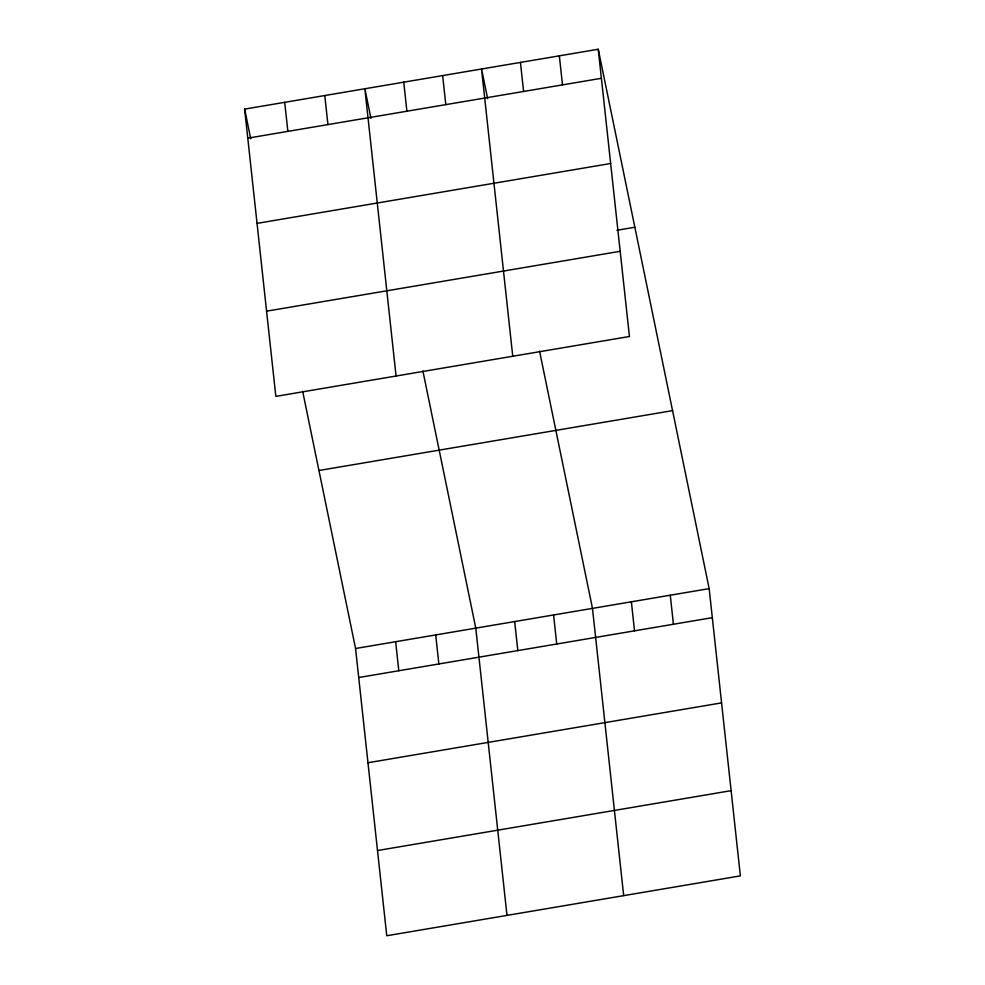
<?xml version="1.0" encoding="UTF-8"?>
<svg xmlns="http://www.w3.org/2000/svg" width="985" height="985" viewBox="0 0 985 985"><rect width="100%" height="100%" fill="white"/><g stroke="black" fill="none" stroke-linecap="round" stroke-linejoin="round"><path stroke-width="1.48" d="M598.24 49.25L629.44 336.501L275.837 396.376L244.625 109.113L598.24 49.25L709.163 588.624L740.375 875.887L386.76 935.75L355.56 648.499L302.654 391.279M247.789 138.159L601.392 78.295M257.048 223.373L610.651 163.498M616.893 230.281L634.845 227.239M266.578 311.161L620.181 251.298M318.955 470.498L672.558 410.634M355.56 648.499L709.163 588.624M358.712 677.532L712.315 617.669M367.971 762.747L721.574 702.884M377.501 850.535L731.116 790.672M487.649 98.672L481.542 69.012L512.754 356.262M539.571 351.165L592.477 608.385L623.677 895.636M370.963 118.422L364.856 88.761L396.068 376.011M422.885 370.926L475.78 628.135L506.992 915.397M244.625 109.113L250.732 138.786M670.268 595.211L673.42 624.256M631.373 601.798L634.525 630.843M559.345 55.837L562.497 84.87M520.437 62.424L523.601 91.457M553.582 614.972L556.734 644.005M514.675 621.56L517.839 650.592M442.647 75.586L445.799 104.632M403.752 82.174L406.904 111.219M435.702 634.919L438.867 663.964M395.638 641.715L398.79 670.748M324.779 95.545L327.931 124.59M284.702 102.329L287.866 131.374"/></g></svg>
